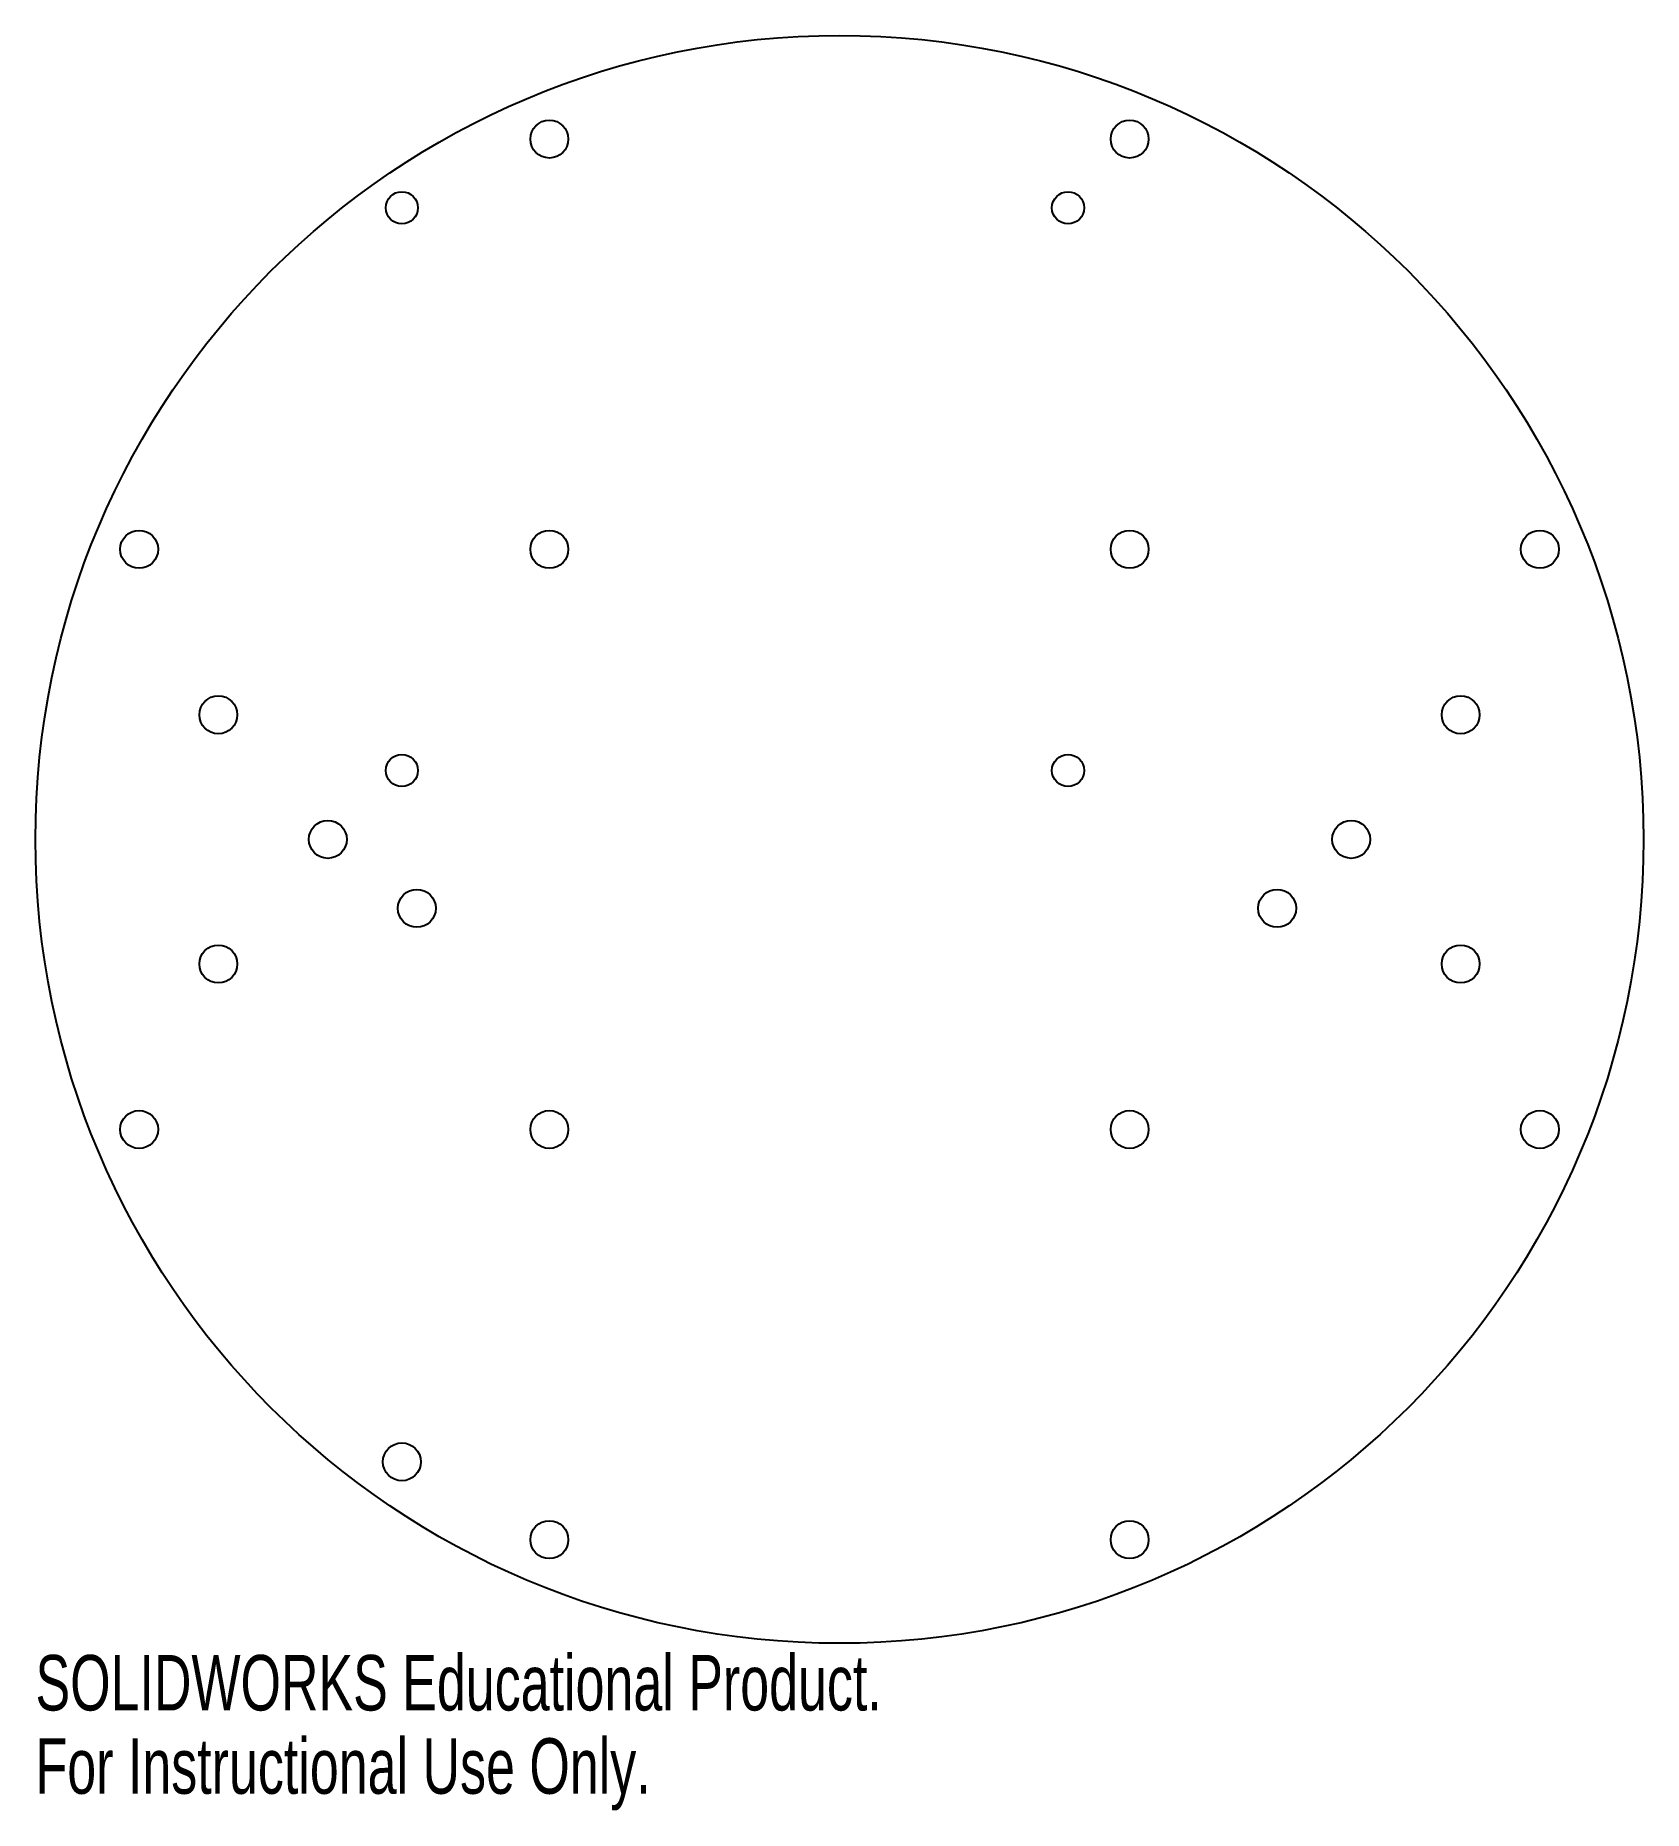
# Model space of a CAD drawing. Header units: millimetres. Extents: x -70 to 70, y -85 to 70.
import ezdxf

# ---------------------------------------------------------------- set-up
doc = ezdxf.new("R2010")
doc.units = ezdxf.units.MM
doc.styles.add('SLDTEXTSTYLE0', font='TXT', dxfattribs={"width": 0.7})

msp = doc.modelspace()

# ---------------------------------------------------------------- linework, layer by layer
at = {"color": 7, "linetype": 'Continuous', "lineweight": 25}
for centre, radius in [((0, 0), 70), ((-25.26, 60.98), 1.65), ((25.26, 60.98), 1.65), ((-38.1, 55), 1.4), ((19.9, 55), 1.4), ((-60.98, 25.26), 1.65), ((-25.26, 25.26), 1.65), ((25.26, 25.26), 1.65), ((60.98, 25.26), 1.65), ((-54.08, 10.85), 1.65), ((54.08, 10.85), 1.65), ((-38.1, 6), 1.4), ((19.9, 6), 1.4), ((-44.55, 0), 1.65), ((44.55, 0), 1.65), ((-36.8, -6), 1.65), ((38.1, -6), 1.65), ((-54.08, -10.85), 1.65), ((54.08, -10.85), 1.65), ((-60.98, -25.26), 1.65), ((-25.26, -25.26), 1.65), ((25.26, -25.26), 1.65), ((60.98, -25.26), 1.65), ((-38.1, -54.2), 1.65), ((-25.26, -60.98), 1.65), ((25.26, -60.98), 1.65)]:
    msp.add_circle(centre, radius, dxfattribs=at)

# ---------------------------------------------------------------- texts
at = {"color": 7, "linetype": 'Continuous', "char_height": 4.8336, "attachment_point": 1, "style": 'SLDTEXTSTYLE0'}
for s, insert in [('SOLIDWORKS Educational Product.', (-70, -71.02)), ('For Instructional Use Only.', (-70, -78.27))]:
    msp.add_mtext(s, dxfattribs=dict(at, insert=insert))

doc.saveas('drawing.dxf')
